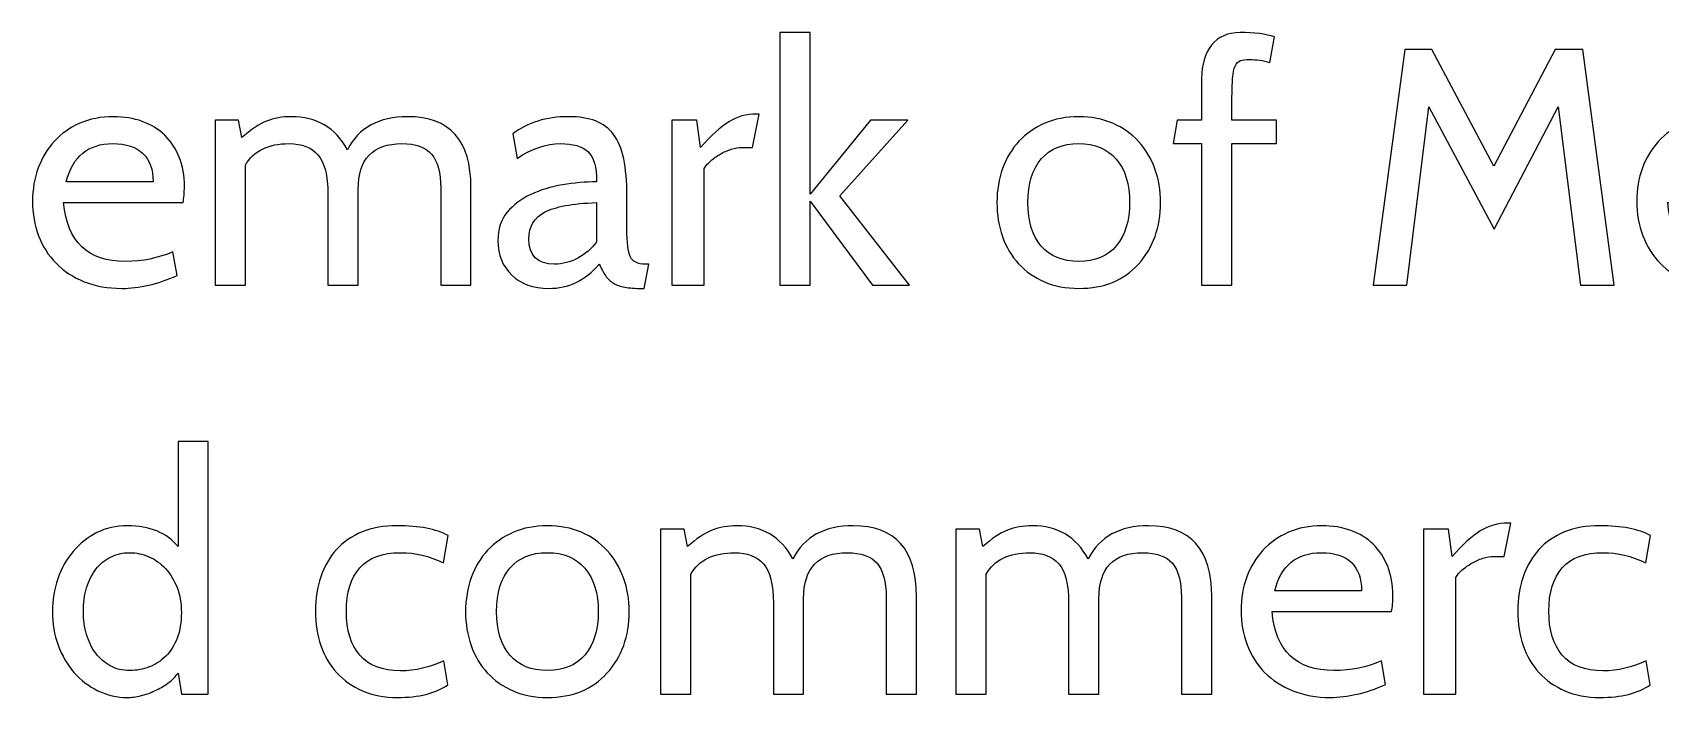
# Model space of a CAD drawing. Header units: centimetres. Extents: x -24 to 24.1, y -20.7 to 0.5.
# Drawn here: x 15.675 to 19.768, y -9.79 to -8.118 of the extents above; entities that cross this region are included whole.
import ezdxf

# ---------------------------------------------------------------- set-up
doc = ezdxf.new("R2010")
doc.units = ezdxf.units.CM
doc.header["$MEASUREMENT"] = 0
doc.layers.add('Layer 1', color=7, linetype='Continuous')

msp = doc.modelspace()

# ---------------------------------------------------------------- linework, layer by layer
at = {"layer": 'Layer 1', "color": 250}
for points, knots in [([(17.62956, -8.75331), (17.62956, -8.75331), (17.55336, -8.75331), (17.55336, -8.75331), (17.55336, -8.75331), (17.55336, -8.75331), (17.55336, -8.11831), (17.55336, -8.11831), (17.55336, -8.11831), (17.55336, -8.11831), (17.62956, -8.11831), (17.62956, -8.11831), (17.62956, -8.11831), (17.62956, -8.11831), (17.62956, -8.52513), (17.62956, -8.52513), (17.62956, -8.52513), (17.62956, -8.52513), (17.78196, -8.33844), (17.78196, -8.33844), (17.78196, -8.33844), (17.78196, -8.33844), (17.87509, -8.33844), (17.87509, -8.33844), (17.87509, -8.33844), (17.87509, -8.33844), (17.70407, -8.52937), (17.70407, -8.52937), (17.70407, -8.52937), (17.70407, -8.52937), (17.87933, -8.75331), (17.87933, -8.75331), (17.87933, -8.75331), (17.87933, -8.75331), (17.78619, -8.75331), (17.78619, -8.75331), (17.78619, -8.75331), (17.78619, -8.75331), (17.62956, -8.54207), (17.62956, -8.54207), (17.62956, -8.54207), (17.62956, -8.54207), (17.62956, -8.75331), (17.62956, -8.75331)], [0, 0, 0, 0, 0.0833333, 0.0833333, 0.0833333, 0.0833333, 0.1666667, 0.1666667, 0.1666667, 0.1666667, 0.25, 0.25, 0.25, 0.25, 0.3333333, 0.3333333, 0.3333333, 0.3333333, 0.4166667, 0.4166667, 0.4166667, 0.4166667, 0.5, 0.5, 0.5, 0.5, 0.5833333, 0.5833333, 0.5833333, 0.5833333, 0.6666667, 0.6666667, 0.6666667, 0.6666667, 0.75, 0.75, 0.75, 0.75, 0.8333333, 0.8333333, 0.8333333, 0.8333333, 1, 1, 1, 1]), ([(18.8022, -8.39771), (18.8022, -8.39771), (18.69044, -8.39771), (18.69044, -8.39771), (18.69044, -8.39771), (18.69044, -8.39771), (18.69044, -8.75331), (18.69044, -8.75331), (18.69044, -8.75331), (18.69044, -8.75331), (18.61424, -8.75331), (18.61424, -8.75331), (18.61424, -8.75331), (18.61424, -8.75331), (18.61424, -8.39771), (18.61424, -8.39771), (18.61424, -8.39771), (18.61424, -8.39771), (18.54228, -8.39771), (18.54228, -8.39771), (18.54228, -8.39771), (18.54228, -8.39771), (18.55244, -8.33844), (18.55244, -8.33844), (18.55244, -8.33844), (18.55244, -8.33844), (18.61424, -8.33844), (18.61424, -8.33844), (18.61424, -8.33844), (18.61424, -8.33844), (18.61424, -8.23345), (18.61424, -8.23345), (18.61424, -8.23345), (18.61424, -8.19902), (18.62257, -8.17122), (18.63922, -8.15006), (18.63922, -8.15006), (18.65587, -8.12889), (18.67972, -8.11831), (18.71076, -8.11831), (18.71076, -8.11831), (18.74689, -8.11831), (18.77568, -8.12198), (18.79712, -8.12931), (18.79712, -8.12931), (18.79712, -8.12931), (18.78527, -8.19366), (18.78527, -8.19366), (18.78527, -8.19366), (18.7689, -8.18858), (18.75197, -8.18604), (18.73447, -8.18604), (18.73447, -8.18604), (18.72488, -8.18604), (18.71726, -8.18703), (18.71161, -8.189), (18.71161, -8.189), (18.70597, -8.19098), (18.70159, -8.1955), (18.69849, -8.20255), (18.69849, -8.20255), (18.69538, -8.20961), (18.69327, -8.21991), (18.69214, -8.23345), (18.69214, -8.23345), (18.69101, -8.247), (18.69044, -8.26506), (18.69044, -8.28764), (18.69044, -8.28764), (18.69044, -8.28764), (18.69044, -8.33844), (18.69044, -8.33844), (18.69044, -8.33844), (18.69044, -8.33844), (18.8022, -8.33844), (18.8022, -8.33844), (18.8022, -8.33844), (18.8022, -8.33844), (18.8022, -8.39771), (18.8022, -8.39771)], [0, 0, 0, 0, 0.047619, 0.047619, 0.047619, 0.047619, 0.0952381, 0.0952381, 0.0952381, 0.0952381, 0.1428571, 0.1428571, 0.1428571, 0.1428571, 0.1904762, 0.1904762, 0.1904762, 0.1904762, 0.2380952, 0.2380952, 0.2380952, 0.2380952, 0.2857143, 0.2857143, 0.2857143, 0.2857143, 0.3333333, 0.3333333, 0.3333333, 0.3333333, 0.3809524, 0.3809524, 0.3809524, 0.3809524, 0.4285714, 0.4285714, 0.4285714, 0.4285714, 0.4761905, 0.4761905, 0.4761905, 0.4761905, 0.5238095, 0.5238095, 0.5238095, 0.5238095, 0.5714286, 0.5714286, 0.5714286, 0.5714286, 0.6190476, 0.6190476, 0.6190476, 0.6190476, 0.6666667, 0.6666667, 0.6666667, 0.6666667, 0.7142857, 0.7142857, 0.7142857, 0.7142857, 0.7619048, 0.7619048, 0.7619048, 0.7619048, 0.8095238, 0.8095238, 0.8095238, 0.8095238, 0.8571429, 0.8571429, 0.8571429, 0.8571429, 0.9047619, 0.9047619, 0.9047619, 0.9047619, 1, 1, 1, 1]), ([(19.65142, -8.75331), (19.65142, -8.75331), (19.56675, -8.75331), (19.56675, -8.75331), (19.56675, -8.75331), (19.56675, -8.75331), (19.51087, -8.30542), (19.51087, -8.30542), (19.51087, -8.30542), (19.51087, -8.30542), (19.35, -8.61276), (19.35, -8.61276), (19.35, -8.61276), (19.35, -8.61276), (19.18575, -8.30542), (19.18575, -8.30542), (19.18575, -8.30542), (19.18575, -8.30542), (19.12987, -8.75331), (19.12987, -8.75331), (19.12987, -8.75331), (19.12987, -8.75331), (19.0452, -8.75331), (19.0452, -8.75331), (19.0452, -8.75331), (19.0452, -8.75331), (19.12479, -8.16064), (19.12479, -8.16064), (19.12479, -8.16064), (19.12479, -8.16064), (19.19337, -8.16064), (19.19337, -8.16064), (19.19337, -8.16064), (19.19337, -8.16064), (19.34915, -8.45444), (19.34915, -8.45444), (19.34915, -8.45444), (19.34915, -8.45444), (19.50325, -8.16064), (19.50325, -8.16064), (19.50325, -8.16064), (19.50325, -8.16064), (19.57268, -8.16064), (19.57268, -8.16064), (19.57268, -8.16064), (19.57268, -8.16064), (19.65142, -8.75331), (19.65142, -8.75331)], [0, 0, 0, 0, 0.0769231, 0.0769231, 0.0769231, 0.0769231, 0.1538462, 0.1538462, 0.1538462, 0.1538462, 0.2307692, 0.2307692, 0.2307692, 0.2307692, 0.3076923, 0.3076923, 0.3076923, 0.3076923, 0.3846154, 0.3846154, 0.3846154, 0.3846154, 0.4615385, 0.4615385, 0.4615385, 0.4615385, 0.5384615, 0.5384615, 0.5384615, 0.5384615, 0.6153846, 0.6153846, 0.6153846, 0.6153846, 0.6923077, 0.6923077, 0.6923077, 0.6923077, 0.7692308, 0.7692308, 0.7692308, 0.7692308, 0.8461538, 0.8461538, 0.8461538, 0.8461538, 1, 1, 1, 1]), ([(16.05306, -8.54588), (16.05306, -8.54588), (15.75249, -8.54588), (15.75249, -8.54588), (15.75249, -8.54588), (15.76152, -8.64465), (15.81345, -8.69404), (15.90828, -8.69404), (15.90828, -8.69404), (15.95061, -8.69404), (15.9904, -8.68586), (16.02766, -8.66949), (16.02766, -8.66949), (16.02766, -8.66949), (16.03782, -8.7296), (16.03782, -8.7296), (16.03782, -8.7296), (15.98871, -8.75105), (15.94243, -8.76178), (15.89896, -8.76178), (15.89896, -8.76178), (15.86397, -8.76178), (15.8325, -8.75613), (15.80456, -8.74484), (15.80456, -8.74484), (15.77662, -8.73355), (15.75305, -8.71817), (15.73386, -8.6987), (15.73386, -8.6987), (15.71467, -8.67923), (15.7, -8.65608), (15.68984, -8.62927), (15.68984, -8.62927), (15.67968, -8.60246), (15.6746, -8.57353), (15.6746, -8.54249), (15.6746, -8.54249), (15.6746, -8.51257), (15.67939, -8.48463), (15.68899, -8.45867), (15.68899, -8.45867), (15.69859, -8.4327), (15.71213, -8.41027), (15.72963, -8.39136), (15.72963, -8.39136), (15.74713, -8.37245), (15.76844, -8.35749), (15.79355, -8.34649), (15.79355, -8.34649), (15.81867, -8.33548), (15.84675, -8.32997), (15.8778, -8.32997), (15.8778, -8.32997), (15.90433, -8.32997), (15.9286, -8.33393), (15.95061, -8.34183), (15.95061, -8.34183), (15.97262, -8.34973), (15.99139, -8.3613), (16.00691, -8.37654), (16.00691, -8.37654), (16.02244, -8.39178), (16.03457, -8.41027), (16.04332, -8.432), (16.04332, -8.432), (16.05207, -8.45373), (16.05644, -8.47814), (16.05644, -8.50524), (16.05644, -8.50524), (16.05644, -8.52104), (16.05532, -8.53459), (16.05306, -8.54588)], [0, 0, 0, 0, 0.0526316, 0.0526316, 0.0526316, 0.0526316, 0.1052632, 0.1052632, 0.1052632, 0.1052632, 0.1578947, 0.1578947, 0.1578947, 0.1578947, 0.2105263, 0.2105263, 0.2105263, 0.2105263, 0.2631579, 0.2631579, 0.2631579, 0.2631579, 0.3157895, 0.3157895, 0.3157895, 0.3157895, 0.3684211, 0.3684211, 0.3684211, 0.3684211, 0.4210526, 0.4210526, 0.4210526, 0.4210526, 0.4736842, 0.4736842, 0.4736842, 0.4736842, 0.5263158, 0.5263158, 0.5263158, 0.5263158, 0.5789474, 0.5789474, 0.5789474, 0.5789474, 0.6315789, 0.6315789, 0.6315789, 0.6315789, 0.6842105, 0.6842105, 0.6842105, 0.6842105, 0.7368421, 0.7368421, 0.7368421, 0.7368421, 0.7894737, 0.7894737, 0.7894737, 0.7894737, 0.8421053, 0.8421053, 0.8421053, 0.8421053, 0.8947368, 0.8947368, 0.8947368, 0.8947368, 1, 1, 1, 1]), ([(16.77697, -8.75331), (16.77697, -8.75331), (16.70077, -8.75331), (16.70077, -8.75331), (16.70077, -8.75331), (16.70077, -8.75331), (16.70077, -8.50947), (16.70077, -8.50947), (16.70077, -8.50947), (16.70077, -8.47052), (16.69315, -8.44216), (16.67791, -8.42438), (16.67791, -8.42438), (16.66267, -8.4066), (16.63783, -8.39771), (16.6034, -8.39771), (16.6034, -8.39771), (16.53002, -8.39771), (16.49333, -8.43609), (16.49333, -8.51286), (16.49333, -8.51286), (16.49333, -8.51286), (16.49333, -8.75331), (16.49333, -8.75331), (16.49333, -8.75331), (16.49333, -8.75331), (16.41713, -8.75331), (16.41713, -8.75331), (16.41713, -8.75331), (16.41713, -8.75331), (16.41713, -8.52471), (16.41713, -8.52471), (16.41713, -8.52471), (16.41713, -8.4773), (16.40881, -8.44428), (16.39215, -8.42565), (16.39215, -8.42565), (16.3755, -8.40702), (16.35137, -8.39771), (16.31976, -8.39771), (16.31976, -8.39771), (16.26671, -8.39771), (16.23002, -8.41577), (16.2097, -8.4519), (16.2097, -8.4519), (16.2097, -8.4519), (16.2097, -8.75331), (16.2097, -8.75331), (16.2097, -8.75331), (16.2097, -8.75331), (16.1335, -8.75331), (16.1335, -8.75331), (16.1335, -8.75331), (16.1335, -8.75331), (16.1335, -8.33844), (16.1335, -8.33844), (16.1335, -8.33844), (16.1335, -8.33844), (16.19276, -8.33844), (16.19276, -8.33844), (16.19276, -8.33844), (16.19276, -8.33844), (16.20123, -8.38247), (16.20123, -8.38247), (16.20123, -8.38247), (16.22381, -8.36215), (16.24441, -8.34832), (16.26304, -8.34098), (16.26304, -8.34098), (16.28166, -8.33364), (16.30255, -8.32997), (16.32569, -8.32997), (16.32569, -8.32997), (16.38891, -8.32997), (16.43576, -8.35763), (16.46624, -8.41295), (16.46624, -8.41295), (16.49502, -8.35763), (16.54554, -8.32997), (16.61779, -8.32997), (16.61779, -8.32997), (16.72391, -8.32997), (16.77697, -8.38952), (16.77697, -8.50862), (16.77697, -8.50862), (16.77697, -8.50862), (16.77697, -8.75331), (16.77697, -8.75331)], [0, 0, 0, 0, 0.0434783, 0.0434783, 0.0434783, 0.0434783, 0.0869565, 0.0869565, 0.0869565, 0.0869565, 0.1304348, 0.1304348, 0.1304348, 0.1304348, 0.173913, 0.173913, 0.173913, 0.173913, 0.2173913, 0.2173913, 0.2173913, 0.2173913, 0.2608696, 0.2608696, 0.2608696, 0.2608696, 0.3043478, 0.3043478, 0.3043478, 0.3043478, 0.3478261, 0.3478261, 0.3478261, 0.3478261, 0.3913043, 0.3913043, 0.3913043, 0.3913043, 0.4347826, 0.4347826, 0.4347826, 0.4347826, 0.4782609, 0.4782609, 0.4782609, 0.4782609, 0.5217391, 0.5217391, 0.5217391, 0.5217391, 0.5652174, 0.5652174, 0.5652174, 0.5652174, 0.6086957, 0.6086957, 0.6086957, 0.6086957, 0.6521739, 0.6521739, 0.6521739, 0.6521739, 0.6956522, 0.6956522, 0.6956522, 0.6956522, 0.7391304, 0.7391304, 0.7391304, 0.7391304, 0.7826087, 0.7826087, 0.7826087, 0.7826087, 0.826087, 0.826087, 0.826087, 0.826087, 0.8695652, 0.8695652, 0.8695652, 0.8695652, 0.9130435, 0.9130435, 0.9130435, 0.9130435, 1, 1, 1, 1]), ([(17.22401, -8.70082), (17.22401, -8.70082), (17.21215, -8.76178), (17.21215, -8.76178), (17.21215, -8.76178), (17.21215, -8.76178), (17.20623, -8.76178), (17.20623, -8.76178), (17.20623, -8.76178), (17.18929, -8.76178), (17.17518, -8.76079), (17.16389, -8.75881), (17.16389, -8.75881), (17.15261, -8.75684), (17.14301, -8.75345), (17.13511, -8.74865), (17.13511, -8.74865), (17.12721, -8.74386), (17.12057, -8.73751), (17.11521, -8.7296), (17.11521, -8.7296), (17.10985, -8.7217), (17.10463, -8.71211), (17.09955, -8.70082), (17.09955, -8.70082), (17.06455, -8.74146), (17.02222, -8.76178), (16.97255, -8.76178), (16.97255, -8.76178), (16.9336, -8.76178), (16.90256, -8.75063), (16.87941, -8.72833), (16.87941, -8.72833), (16.85627, -8.70604), (16.8447, -8.67711), (16.8447, -8.64155), (16.8447, -8.64155), (16.8447, -8.61276), (16.85246, -8.58906), (16.86798, -8.57043), (16.86798, -8.57043), (16.88351, -8.5518), (16.90326, -8.53684), (16.92725, -8.52556), (16.92725, -8.52556), (16.95124, -8.51427), (16.97791, -8.50622), (17.00726, -8.50143), (17.00726, -8.50143), (17.03661, -8.49663), (17.06512, -8.49395), (17.09277, -8.49338), (17.09277, -8.49338), (17.09277, -8.45613), (17.08558, -8.43087), (17.07118, -8.41761), (17.07118, -8.41761), (17.05679, -8.40434), (17.03379, -8.39771), (17.00218, -8.39771), (17.00218, -8.39771), (16.96606, -8.39771), (16.92965, -8.41013), (16.89296, -8.43496), (16.89296, -8.43496), (16.89296, -8.43496), (16.88195, -8.37316), (16.88195, -8.37316), (16.88195, -8.37316), (16.91921, -8.34437), (16.96606, -8.32997), (17.0225, -8.32997), (17.0225, -8.32997), (17.04903, -8.32997), (17.07161, -8.3335), (17.09023, -8.34056), (17.09023, -8.34056), (17.10886, -8.34761), (17.12396, -8.3589), (17.13553, -8.37443), (17.13553, -8.37443), (17.1471, -8.38995), (17.15557, -8.41041), (17.16093, -8.43581), (17.16093, -8.43581), (17.16629, -8.46121), (17.16897, -8.49225), (17.16897, -8.52894), (17.16897, -8.52894), (17.16897, -8.52894), (17.16897, -8.61361), (17.16897, -8.61361), (17.16897, -8.61361), (17.16897, -8.64635), (17.1718, -8.66907), (17.17744, -8.68177), (17.17744, -8.68177), (17.18309, -8.69447), (17.19607, -8.70082), (17.21639, -8.70082), (17.21639, -8.70082), (17.21639, -8.70082), (17.22401, -8.70082), (17.22401, -8.70082)], [0, 0, 0, 0, 0.037037, 0.037037, 0.037037, 0.037037, 0.0740741, 0.0740741, 0.0740741, 0.0740741, 0.1111111, 0.1111111, 0.1111111, 0.1111111, 0.1481481, 0.1481481, 0.1481481, 0.1481481, 0.1851852, 0.1851852, 0.1851852, 0.1851852, 0.2222222, 0.2222222, 0.2222222, 0.2222222, 0.2592593, 0.2592593, 0.2592593, 0.2592593, 0.2962963, 0.2962963, 0.2962963, 0.2962963, 0.3333333, 0.3333333, 0.3333333, 0.3333333, 0.3703704, 0.3703704, 0.3703704, 0.3703704, 0.4074074, 0.4074074, 0.4074074, 0.4074074, 0.4444444, 0.4444444, 0.4444444, 0.4444444, 0.4814815, 0.4814815, 0.4814815, 0.4814815, 0.5185185, 0.5185185, 0.5185185, 0.5185185, 0.5555556, 0.5555556, 0.5555556, 0.5555556, 0.5925926, 0.5925926, 0.5925926, 0.5925926, 0.6296296, 0.6296296, 0.6296296, 0.6296296, 0.6666667, 0.6666667, 0.6666667, 0.6666667, 0.7037037, 0.7037037, 0.7037037, 0.7037037, 0.7407407, 0.7407407, 0.7407407, 0.7407407, 0.7777778, 0.7777778, 0.7777778, 0.7777778, 0.8148148, 0.8148148, 0.8148148, 0.8148148, 0.8518519, 0.8518519, 0.8518519, 0.8518519, 0.8888889, 0.8888889, 0.8888889, 0.8888889, 0.9259259, 0.9259259, 0.9259259, 0.9259259, 1, 1, 1, 1]), ([(17.50171, -8.3232), (17.50171, -8.3232), (17.48478, -8.40702), (17.48478, -8.40702), (17.48478, -8.40702), (17.48478, -8.40702), (17.45853, -8.40702), (17.45853, -8.40702), (17.45853, -8.40702), (17.45007, -8.40702), (17.44104, -8.40857), (17.43144, -8.41168), (17.43144, -8.41168), (17.42185, -8.41478), (17.41267, -8.41888), (17.40392, -8.42396), (17.40392, -8.42396), (17.39518, -8.42904), (17.38713, -8.43468), (17.37979, -8.44089), (17.37979, -8.44089), (17.37246, -8.4471), (17.36709, -8.45359), (17.36371, -8.46036), (17.36371, -8.46036), (17.36371, -8.46036), (17.36371, -8.75331), (17.36371, -8.75331), (17.36371, -8.75331), (17.36371, -8.75331), (17.28243, -8.75331), (17.28243, -8.75331), (17.28243, -8.75331), (17.28243, -8.75331), (17.28243, -8.33844), (17.28243, -8.33844), (17.28243, -8.33844), (17.28243, -8.33844), (17.34508, -8.33844), (17.34508, -8.33844), (17.34508, -8.33844), (17.34508, -8.33844), (17.35439, -8.40702), (17.35439, -8.40702), (17.35439, -8.40702), (17.38036, -8.37767), (17.40392, -8.35636), (17.42509, -8.3431), (17.42509, -8.3431), (17.44626, -8.32983), (17.46954, -8.3232), (17.49494, -8.3232), (17.49494, -8.3232), (17.49494, -8.3232), (17.50171, -8.3232), (17.50171, -8.3232)], [0, 0, 0, 0, 0.0666667, 0.0666667, 0.0666667, 0.0666667, 0.1333333, 0.1333333, 0.1333333, 0.1333333, 0.2, 0.2, 0.2, 0.2, 0.2666667, 0.2666667, 0.2666667, 0.2666667, 0.3333333, 0.3333333, 0.3333333, 0.3333333, 0.4, 0.4, 0.4, 0.4, 0.4666667, 0.4666667, 0.4666667, 0.4666667, 0.5333333, 0.5333333, 0.5333333, 0.5333333, 0.6, 0.6, 0.6, 0.6, 0.6666667, 0.6666667, 0.6666667, 0.6666667, 0.7333333, 0.7333333, 0.7333333, 0.7333333, 0.8, 0.8, 0.8, 0.8, 0.8666667, 0.8666667, 0.8666667, 0.8666667, 1, 1, 1, 1]), ([(18.45506, -8.70082), (18.41838, -8.74146), (18.36842, -8.76178), (18.3052, -8.76178), (18.3052, -8.76178), (18.27303, -8.76178), (18.24424, -8.75627), (18.21884, -8.74527), (18.21884, -8.74527), (18.19344, -8.73426), (18.17185, -8.71916), (18.15407, -8.69997), (18.15407, -8.69997), (18.13629, -8.68078), (18.12275, -8.65792), (18.11343, -8.63139), (18.11343, -8.63139), (18.10412, -8.60486), (18.09946, -8.57636), (18.09946, -8.54588), (18.09946, -8.54588), (18.09946, -8.51483), (18.10426, -8.48619), (18.11386, -8.45994), (18.11386, -8.45994), (18.12345, -8.43369), (18.13714, -8.41097), (18.15492, -8.39178), (18.15492, -8.39178), (18.1727, -8.37259), (18.19429, -8.35749), (18.21969, -8.34649), (18.21969, -8.34649), (18.24509, -8.33548), (18.2736, -8.32997), (18.3052, -8.32997), (18.3052, -8.32997), (18.33681, -8.32997), (18.36532, -8.33548), (18.39072, -8.34649), (18.39072, -8.34649), (18.41612, -8.35749), (18.43771, -8.37273), (18.45549, -8.39221), (18.45549, -8.39221), (18.47327, -8.41168), (18.48696, -8.43454), (18.49655, -8.46079), (18.49655, -8.46079), (18.50615, -8.48703), (18.51095, -8.5154), (18.51095, -8.54588), (18.51095, -8.54588), (18.51095, -8.60796), (18.49232, -8.65961), (18.45506, -8.70082)], [0, 0, 0, 0, 0.0666667, 0.0666667, 0.0666667, 0.0666667, 0.1333333, 0.1333333, 0.1333333, 0.1333333, 0.2, 0.2, 0.2, 0.2, 0.2666667, 0.2666667, 0.2666667, 0.2666667, 0.3333333, 0.3333333, 0.3333333, 0.3333333, 0.4, 0.4, 0.4, 0.4, 0.4666667, 0.4666667, 0.4666667, 0.4666667, 0.5333333, 0.5333333, 0.5333333, 0.5333333, 0.6, 0.6, 0.6, 0.6, 0.6666667, 0.6666667, 0.6666667, 0.6666667, 0.7333333, 0.7333333, 0.7333333, 0.7333333, 0.8, 0.8, 0.8, 0.8, 0.8666667, 0.8666667, 0.8666667, 0.8666667, 1, 1, 1, 1]), ([(20.08661, -8.54588), (20.08661, -8.54588), (19.78604, -8.54588), (19.78604, -8.54588), (19.78604, -8.54588), (19.79507, -8.64465), (19.847, -8.69404), (19.94183, -8.69404), (19.94183, -8.69404), (19.98416, -8.69404), (20.02395, -8.68586), (20.06121, -8.66949), (20.06121, -8.66949), (20.06121, -8.66949), (20.07137, -8.7296), (20.07137, -8.7296), (20.07137, -8.7296), (20.02226, -8.75105), (19.97598, -8.76178), (19.93251, -8.76178), (19.93251, -8.76178), (19.89752, -8.76178), (19.86605, -8.75613), (19.83811, -8.74484), (19.83811, -8.74484), (19.81017, -8.73355), (19.7866, -8.71817), (19.76741, -8.6987), (19.76741, -8.6987), (19.74822, -8.67923), (19.73355, -8.65608), (19.72339, -8.62927), (19.72339, -8.62927), (19.71323, -8.60246), (19.70815, -8.57353), (19.70815, -8.54249), (19.70815, -8.54249), (19.70815, -8.51257), (19.71294, -8.48463), (19.72254, -8.45867), (19.72254, -8.45867), (19.73214, -8.4327), (19.74568, -8.41027), (19.76318, -8.39136), (19.76318, -8.39136), (19.78068, -8.37245), (19.80199, -8.35749), (19.8271, -8.34649), (19.8271, -8.34649), (19.85222, -8.33548), (19.8803, -8.32997), (19.91135, -8.32997), (19.91135, -8.32997), (19.93788, -8.32997), (19.96215, -8.33393), (19.98416, -8.34183), (19.98416, -8.34183), (20.00617, -8.34973), (20.02494, -8.3613), (20.04046, -8.37654), (20.04046, -8.37654), (20.05599, -8.39178), (20.06812, -8.41027), (20.07687, -8.432), (20.07687, -8.432), (20.08562, -8.45373), (20.08999, -8.47814), (20.08999, -8.50524), (20.08999, -8.50524), (20.08999, -8.52104), (20.08887, -8.53459), (20.08661, -8.54588)], [0, 0, 0, 0, 0.0526316, 0.0526316, 0.0526316, 0.0526316, 0.1052632, 0.1052632, 0.1052632, 0.1052632, 0.1578947, 0.1578947, 0.1578947, 0.1578947, 0.2105263, 0.2105263, 0.2105263, 0.2105263, 0.2631579, 0.2631579, 0.2631579, 0.2631579, 0.3157895, 0.3157895, 0.3157895, 0.3157895, 0.3684211, 0.3684211, 0.3684211, 0.3684211, 0.4210526, 0.4210526, 0.4210526, 0.4210526, 0.4736842, 0.4736842, 0.4736842, 0.4736842, 0.5263158, 0.5263158, 0.5263158, 0.5263158, 0.5789474, 0.5789474, 0.5789474, 0.5789474, 0.6315789, 0.6315789, 0.6315789, 0.6315789, 0.6842105, 0.6842105, 0.6842105, 0.6842105, 0.7368421, 0.7368421, 0.7368421, 0.7368421, 0.7894737, 0.7894737, 0.7894737, 0.7894737, 0.8421053, 0.8421053, 0.8421053, 0.8421053, 0.8947368, 0.8947368, 0.8947368, 0.8947368, 1, 1, 1, 1]), ([(15.8761, -8.39771), (15.81458, -8.39771), (15.77563, -8.4296), (15.75926, -8.49338), (15.75926, -8.49338), (15.75926, -8.49338), (15.9777, -8.49338), (15.9777, -8.49338), (15.9777, -8.49338), (15.9777, -8.4629), (15.96924, -8.43934), (15.9523, -8.42269), (15.9523, -8.42269), (15.93537, -8.40603), (15.90997, -8.39771), (15.8761, -8.39771)], [0, 0, 0, 0, 0.2, 0.2, 0.2, 0.2, 0.4, 0.4, 0.4, 0.4, 0.6, 0.6, 0.6, 0.6, 1, 1, 1, 1]), ([(18.39918, -8.43666), (18.37717, -8.41069), (18.34584, -8.39771), (18.3052, -8.39771), (18.3052, -8.39771), (18.26456, -8.39771), (18.2331, -8.41055), (18.2108, -8.43623), (18.2108, -8.43623), (18.1885, -8.46191), (18.17736, -8.49846), (18.17736, -8.54588), (18.17736, -8.54588), (18.17736, -8.59329), (18.1885, -8.62984), (18.2108, -8.65552), (18.2108, -8.65552), (18.2331, -8.6812), (18.26456, -8.69404), (18.3052, -8.69404), (18.3052, -8.69404), (18.34641, -8.69404), (18.37802, -8.68078), (18.40003, -8.65425), (18.40003, -8.65425), (18.42204, -8.62772), (18.43305, -8.5916), (18.43305, -8.54588), (18.43305, -8.54588), (18.43305, -8.49903), (18.42176, -8.46262), (18.39918, -8.43666)], [0, 0, 0, 0, 0.1111111, 0.1111111, 0.1111111, 0.1111111, 0.2222222, 0.2222222, 0.2222222, 0.2222222, 0.3333333, 0.3333333, 0.3333333, 0.3333333, 0.4444444, 0.4444444, 0.4444444, 0.4444444, 0.5555556, 0.5555556, 0.5555556, 0.5555556, 0.6666667, 0.6666667, 0.6666667, 0.6666667, 0.7777778, 0.7777778, 0.7777778, 0.7777778, 1, 1, 1, 1]), ([(17.09277, -8.64494), (17.09277, -8.64494), (17.09277, -8.54588), (17.09277, -8.54588), (17.09277, -8.54588), (17.03181, -8.54813), (16.98821, -8.55618), (16.96196, -8.57001), (16.96196, -8.57001), (16.93572, -8.58383), (16.92259, -8.60627), (16.92259, -8.63732), (16.92259, -8.63732), (16.92259, -8.67965), (16.94404, -8.70082), (16.98694, -8.70082), (16.98694, -8.70082), (17.00726, -8.70082), (17.02688, -8.69574), (17.04578, -8.68558), (17.04578, -8.68558), (17.06469, -8.67542), (17.08036, -8.66187), (17.09277, -8.64494)], [0, 0, 0, 0, 0.1428571, 0.1428571, 0.1428571, 0.1428571, 0.2857143, 0.2857143, 0.2857143, 0.2857143, 0.4285714, 0.4285714, 0.4285714, 0.4285714, 0.5714286, 0.5714286, 0.5714286, 0.5714286, 0.7142857, 0.7142857, 0.7142857, 0.7142857, 1, 1, 1, 1]), ([(16.11655, -9.78202), (16.11655, -9.78202), (16.04882, -9.78202), (16.04882, -9.78202), (16.04882, -9.78202), (16.04882, -9.78202), (16.04035, -9.72953), (16.04035, -9.72953), (16.04035, -9.72953), (16.03358, -9.73912), (16.02497, -9.74759), (16.01453, -9.75493), (16.01453, -9.75493), (16.00409, -9.76226), (15.99308, -9.76861), (15.98151, -9.77398), (15.98151, -9.77398), (15.96994, -9.77934), (15.95822, -9.78343), (15.94637, -9.78625), (15.94637, -9.78625), (15.93452, -9.78908), (15.92351, -9.79049), (15.91335, -9.79049), (15.91335, -9.79049), (15.88682, -9.79049), (15.86199, -9.78484), (15.83884, -9.77355), (15.83884, -9.77355), (15.8157, -9.76226), (15.79566, -9.74688), (15.77873, -9.72741), (15.77873, -9.72741), (15.7618, -9.70794), (15.74853, -9.68508), (15.73894, -9.65883), (15.73894, -9.65883), (15.72934, -9.63258), (15.72454, -9.6045), (15.72454, -9.57459), (15.72454, -9.57459), (15.72454, -9.5458), (15.72906, -9.51828), (15.73809, -9.49204), (15.73809, -9.49204), (15.74712, -9.46579), (15.75996, -9.44279), (15.77661, -9.42303), (15.77661, -9.42303), (15.79326, -9.40328), (15.81316, -9.38761), (15.8363, -9.37604), (15.8363, -9.37604), (15.85945, -9.36447), (15.88513, -9.35868), (15.91335, -9.35868), (15.91335, -9.35868), (15.96923, -9.35868), (16.01156, -9.37618), (16.04035, -9.41118), (16.04035, -9.41118), (16.04035, -9.41118), (16.04035, -9.14702), (16.04035, -9.14702), (16.04035, -9.14702), (16.04035, -9.14702), (16.11655, -9.14702), (16.11655, -9.14702), (16.11655, -9.14702), (16.11655, -9.14702), (16.11655, -9.78202), (16.11655, -9.78202)], [0, 0, 0, 0, 0.0526316, 0.0526316, 0.0526316, 0.0526316, 0.1052632, 0.1052632, 0.1052632, 0.1052632, 0.1578947, 0.1578947, 0.1578947, 0.1578947, 0.2105263, 0.2105263, 0.2105263, 0.2105263, 0.2631579, 0.2631579, 0.2631579, 0.2631579, 0.3157895, 0.3157895, 0.3157895, 0.3157895, 0.3684211, 0.3684211, 0.3684211, 0.3684211, 0.4210526, 0.4210526, 0.4210526, 0.4210526, 0.4736842, 0.4736842, 0.4736842, 0.4736842, 0.5263158, 0.5263158, 0.5263158, 0.5263158, 0.5789474, 0.5789474, 0.5789474, 0.5789474, 0.6315789, 0.6315789, 0.6315789, 0.6315789, 0.6842105, 0.6842105, 0.6842105, 0.6842105, 0.7368421, 0.7368421, 0.7368421, 0.7368421, 0.7894737, 0.7894737, 0.7894737, 0.7894737, 0.8421053, 0.8421053, 0.8421053, 0.8421053, 0.8947368, 0.8947368, 0.8947368, 0.8947368, 1, 1, 1, 1]), ([(16.59238, -9.79049), (16.55908, -9.79049), (16.52972, -9.78498), (16.50432, -9.77398), (16.50432, -9.77398), (16.47892, -9.76297), (16.45733, -9.74773), (16.43955, -9.72826), (16.43955, -9.72826), (16.42177, -9.70878), (16.40837, -9.68592), (16.39934, -9.65968), (16.39934, -9.65968), (16.39031, -9.63343), (16.38579, -9.60478), (16.38579, -9.57374), (16.38579, -9.57374), (16.38579, -9.54213), (16.39031, -9.5132), (16.39934, -9.48696), (16.39934, -9.48696), (16.40837, -9.46071), (16.42149, -9.43799), (16.43871, -9.4188), (16.43871, -9.4188), (16.45592, -9.39961), (16.47737, -9.38479), (16.50305, -9.37435), (16.50305, -9.37435), (16.52874, -9.36391), (16.55823, -9.35868), (16.59153, -9.35868), (16.59153, -9.35868), (16.64685, -9.35868), (16.68946, -9.36687), (16.71938, -9.38324), (16.71938, -9.38324), (16.71938, -9.38324), (16.70752, -9.45182), (16.70752, -9.45182), (16.70752, -9.45182), (16.67253, -9.43489), (16.63669, -9.42642), (16.6, -9.42642), (16.6, -9.42642), (16.55428, -9.42642), (16.52013, -9.43912), (16.49755, -9.46452), (16.49755, -9.46452), (16.47497, -9.48992), (16.46368, -9.52633), (16.46368, -9.57374), (16.46368, -9.57374), (16.46368, -9.62115), (16.47497, -9.65798), (16.49755, -9.68423), (16.49755, -9.68423), (16.52013, -9.71048), (16.55428, -9.7236), (16.6, -9.7236), (16.6, -9.7236), (16.63725, -9.7236), (16.67338, -9.71513), (16.70837, -9.6982), (16.70837, -9.6982), (16.70837, -9.6982), (16.71853, -9.75916), (16.71853, -9.75916), (16.71853, -9.75916), (16.68749, -9.78004), (16.64544, -9.79049), (16.59238, -9.79049)], [0, 0, 0, 0, 0.0526316, 0.0526316, 0.0526316, 0.0526316, 0.1052632, 0.1052632, 0.1052632, 0.1052632, 0.1578947, 0.1578947, 0.1578947, 0.1578947, 0.2105263, 0.2105263, 0.2105263, 0.2105263, 0.2631579, 0.2631579, 0.2631579, 0.2631579, 0.3157895, 0.3157895, 0.3157895, 0.3157895, 0.3684211, 0.3684211, 0.3684211, 0.3684211, 0.4210526, 0.4210526, 0.4210526, 0.4210526, 0.4736842, 0.4736842, 0.4736842, 0.4736842, 0.5263158, 0.5263158, 0.5263158, 0.5263158, 0.5789474, 0.5789474, 0.5789474, 0.5789474, 0.6315789, 0.6315789, 0.6315789, 0.6315789, 0.6842105, 0.6842105, 0.6842105, 0.6842105, 0.7368421, 0.7368421, 0.7368421, 0.7368421, 0.7894737, 0.7894737, 0.7894737, 0.7894737, 0.8421053, 0.8421053, 0.8421053, 0.8421053, 0.8947368, 0.8947368, 0.8947368, 0.8947368, 1, 1, 1, 1]), ([(17.119, -9.72953), (17.08232, -9.77017), (17.03236, -9.79049), (16.96914, -9.79049), (16.96914, -9.79049), (16.93697, -9.79049), (16.90818, -9.78498), (16.88278, -9.77398), (16.88278, -9.77398), (16.85738, -9.76297), (16.83579, -9.74787), (16.81801, -9.72868), (16.81801, -9.72868), (16.80023, -9.70949), (16.78669, -9.68663), (16.77737, -9.6601), (16.77737, -9.6601), (16.76806, -9.63357), (16.7634, -9.60507), (16.7634, -9.57459), (16.7634, -9.57459), (16.7634, -9.54354), (16.7682, -9.5149), (16.7778, -9.48865), (16.7778, -9.48865), (16.78739, -9.4624), (16.80108, -9.43968), (16.81886, -9.42049), (16.81886, -9.42049), (16.83664, -9.4013), (16.85823, -9.3862), (16.88363, -9.3752), (16.88363, -9.3752), (16.90903, -9.36419), (16.93754, -9.35868), (16.96914, -9.35868), (16.96914, -9.35868), (17.00075, -9.35868), (17.02926, -9.36419), (17.05466, -9.3752), (17.05466, -9.3752), (17.08006, -9.3862), (17.10165, -9.40144), (17.11943, -9.42092), (17.11943, -9.42092), (17.13721, -9.44039), (17.1509, -9.46325), (17.16049, -9.4895), (17.16049, -9.4895), (17.17009, -9.51574), (17.17489, -9.54411), (17.17489, -9.57459), (17.17489, -9.57459), (17.17489, -9.63667), (17.15626, -9.68832), (17.119, -9.72953)], [0, 0, 0, 0, 0.0666667, 0.0666667, 0.0666667, 0.0666667, 0.1333333, 0.1333333, 0.1333333, 0.1333333, 0.2, 0.2, 0.2, 0.2, 0.2666667, 0.2666667, 0.2666667, 0.2666667, 0.3333333, 0.3333333, 0.3333333, 0.3333333, 0.4, 0.4, 0.4, 0.4, 0.4666667, 0.4666667, 0.4666667, 0.4666667, 0.5333333, 0.5333333, 0.5333333, 0.5333333, 0.6, 0.6, 0.6, 0.6, 0.6666667, 0.6666667, 0.6666667, 0.6666667, 0.7333333, 0.7333333, 0.7333333, 0.7333333, 0.8, 0.8, 0.8, 0.8, 0.8666667, 0.8666667, 0.8666667, 0.8666667, 1, 1, 1, 1]), ([(17.8971, -9.78202), (17.8971, -9.78202), (17.8209, -9.78202), (17.8209, -9.78202), (17.8209, -9.78202), (17.8209, -9.78202), (17.8209, -9.53818), (17.8209, -9.53818), (17.8209, -9.53818), (17.8209, -9.49923), (17.81328, -9.47087), (17.79804, -9.45309), (17.79804, -9.45309), (17.7828, -9.43531), (17.75796, -9.42642), (17.72353, -9.42642), (17.72353, -9.42642), (17.65015, -9.42642), (17.61346, -9.4648), (17.61346, -9.54157), (17.61346, -9.54157), (17.61346, -9.54157), (17.61346, -9.78202), (17.61346, -9.78202), (17.61346, -9.78202), (17.61346, -9.78202), (17.53726, -9.78202), (17.53726, -9.78202), (17.53726, -9.78202), (17.53726, -9.78202), (17.53726, -9.55342), (17.53726, -9.55342), (17.53726, -9.55342), (17.53726, -9.50601), (17.52894, -9.47299), (17.51228, -9.45436), (17.51228, -9.45436), (17.49563, -9.43573), (17.4715, -9.42642), (17.43989, -9.42642), (17.43989, -9.42642), (17.38684, -9.42642), (17.35015, -9.44448), (17.32983, -9.48061), (17.32983, -9.48061), (17.32983, -9.48061), (17.32983, -9.78202), (17.32983, -9.78202), (17.32983, -9.78202), (17.32983, -9.78202), (17.25363, -9.78202), (17.25363, -9.78202), (17.25363, -9.78202), (17.25363, -9.78202), (17.25363, -9.36715), (17.25363, -9.36715), (17.25363, -9.36715), (17.25363, -9.36715), (17.31289, -9.36715), (17.31289, -9.36715), (17.31289, -9.36715), (17.31289, -9.36715), (17.32136, -9.41118), (17.32136, -9.41118), (17.32136, -9.41118), (17.34394, -9.39086), (17.36454, -9.37703), (17.38317, -9.36969), (17.38317, -9.36969), (17.40179, -9.36235), (17.42268, -9.35868), (17.44582, -9.35868), (17.44582, -9.35868), (17.50904, -9.35868), (17.55589, -9.38634), (17.58637, -9.44166), (17.58637, -9.44166), (17.61515, -9.38634), (17.66567, -9.35868), (17.73792, -9.35868), (17.73792, -9.35868), (17.84404, -9.35868), (17.8971, -9.41823), (17.8971, -9.53733), (17.8971, -9.53733), (17.8971, -9.53733), (17.8971, -9.78202), (17.8971, -9.78202)], [0, 0, 0, 0, 0.0434783, 0.0434783, 0.0434783, 0.0434783, 0.0869565, 0.0869565, 0.0869565, 0.0869565, 0.1304348, 0.1304348, 0.1304348, 0.1304348, 0.173913, 0.173913, 0.173913, 0.173913, 0.2173913, 0.2173913, 0.2173913, 0.2173913, 0.2608696, 0.2608696, 0.2608696, 0.2608696, 0.3043478, 0.3043478, 0.3043478, 0.3043478, 0.3478261, 0.3478261, 0.3478261, 0.3478261, 0.3913043, 0.3913043, 0.3913043, 0.3913043, 0.4347826, 0.4347826, 0.4347826, 0.4347826, 0.4782609, 0.4782609, 0.4782609, 0.4782609, 0.5217391, 0.5217391, 0.5217391, 0.5217391, 0.5652174, 0.5652174, 0.5652174, 0.5652174, 0.6086957, 0.6086957, 0.6086957, 0.6086957, 0.6521739, 0.6521739, 0.6521739, 0.6521739, 0.6956522, 0.6956522, 0.6956522, 0.6956522, 0.7391304, 0.7391304, 0.7391304, 0.7391304, 0.7826087, 0.7826087, 0.7826087, 0.7826087, 0.826087, 0.826087, 0.826087, 0.826087, 0.8695652, 0.8695652, 0.8695652, 0.8695652, 0.9130435, 0.9130435, 0.9130435, 0.9130435, 1, 1, 1, 1]), ([(18.63963, -9.78202), (18.63963, -9.78202), (18.56343, -9.78202), (18.56343, -9.78202), (18.56343, -9.78202), (18.56343, -9.78202), (18.56343, -9.53818), (18.56343, -9.53818), (18.56343, -9.53818), (18.56343, -9.49923), (18.55581, -9.47087), (18.54057, -9.45309), (18.54057, -9.45309), (18.52533, -9.43531), (18.50049, -9.42642), (18.46606, -9.42642), (18.46606, -9.42642), (18.39268, -9.42642), (18.35599, -9.4648), (18.35599, -9.54157), (18.35599, -9.54157), (18.35599, -9.54157), (18.35599, -9.78202), (18.35599, -9.78202), (18.35599, -9.78202), (18.35599, -9.78202), (18.27979, -9.78202), (18.27979, -9.78202), (18.27979, -9.78202), (18.27979, -9.78202), (18.27979, -9.55342), (18.27979, -9.55342), (18.27979, -9.55342), (18.27979, -9.50601), (18.27147, -9.47299), (18.25481, -9.45436), (18.25481, -9.45436), (18.23816, -9.43573), (18.21403, -9.42642), (18.18242, -9.42642), (18.18242, -9.42642), (18.12937, -9.42642), (18.09268, -9.44448), (18.07236, -9.48061), (18.07236, -9.48061), (18.07236, -9.48061), (18.07236, -9.78202), (18.07236, -9.78202), (18.07236, -9.78202), (18.07236, -9.78202), (17.99616, -9.78202), (17.99616, -9.78202), (17.99616, -9.78202), (17.99616, -9.78202), (17.99616, -9.36715), (17.99616, -9.36715), (17.99616, -9.36715), (17.99616, -9.36715), (18.05542, -9.36715), (18.05542, -9.36715), (18.05542, -9.36715), (18.05542, -9.36715), (18.06389, -9.41118), (18.06389, -9.41118), (18.06389, -9.41118), (18.08647, -9.39086), (18.10707, -9.37703), (18.1257, -9.36969), (18.1257, -9.36969), (18.14432, -9.36235), (18.16521, -9.35868), (18.18835, -9.35868), (18.18835, -9.35868), (18.25157, -9.35868), (18.29842, -9.38634), (18.3289, -9.44166), (18.3289, -9.44166), (18.35768, -9.38634), (18.4082, -9.35868), (18.48045, -9.35868), (18.48045, -9.35868), (18.58657, -9.35868), (18.63963, -9.41823), (18.63963, -9.53733), (18.63963, -9.53733), (18.63963, -9.53733), (18.63963, -9.78202), (18.63963, -9.78202)], [0, 0, 0, 0, 0.0434783, 0.0434783, 0.0434783, 0.0434783, 0.0869565, 0.0869565, 0.0869565, 0.0869565, 0.1304348, 0.1304348, 0.1304348, 0.1304348, 0.173913, 0.173913, 0.173913, 0.173913, 0.2173913, 0.2173913, 0.2173913, 0.2173913, 0.2608696, 0.2608696, 0.2608696, 0.2608696, 0.3043478, 0.3043478, 0.3043478, 0.3043478, 0.3478261, 0.3478261, 0.3478261, 0.3478261, 0.3913043, 0.3913043, 0.3913043, 0.3913043, 0.4347826, 0.4347826, 0.4347826, 0.4347826, 0.4782609, 0.4782609, 0.4782609, 0.4782609, 0.5217391, 0.5217391, 0.5217391, 0.5217391, 0.5652174, 0.5652174, 0.5652174, 0.5652174, 0.6086957, 0.6086957, 0.6086957, 0.6086957, 0.6521739, 0.6521739, 0.6521739, 0.6521739, 0.6956522, 0.6956522, 0.6956522, 0.6956522, 0.7391304, 0.7391304, 0.7391304, 0.7391304, 0.7826087, 0.7826087, 0.7826087, 0.7826087, 0.826087, 0.826087, 0.826087, 0.826087, 0.8695652, 0.8695652, 0.8695652, 0.8695652, 0.9130435, 0.9130435, 0.9130435, 0.9130435, 1, 1, 1, 1]), ([(19.09175, -9.57459), (19.09175, -9.57459), (18.79118, -9.57459), (18.79118, -9.57459), (18.79118, -9.57459), (18.80021, -9.67336), (18.85214, -9.72275), (18.94697, -9.72275), (18.94697, -9.72275), (18.9893, -9.72275), (19.02909, -9.71457), (19.06635, -9.6982), (19.06635, -9.6982), (19.06635, -9.6982), (19.07651, -9.75831), (19.07651, -9.75831), (19.07651, -9.75831), (19.0274, -9.77976), (18.98112, -9.79049), (18.93765, -9.79049), (18.93765, -9.79049), (18.90266, -9.79049), (18.87119, -9.78484), (18.84325, -9.77355), (18.84325, -9.77355), (18.81531, -9.76226), (18.79174, -9.74688), (18.77255, -9.72741), (18.77255, -9.72741), (18.75336, -9.70794), (18.73869, -9.68479), (18.72853, -9.65798), (18.72853, -9.65798), (18.71837, -9.63117), (18.71329, -9.60224), (18.71329, -9.5712), (18.71329, -9.5712), (18.71329, -9.54128), (18.71808, -9.51334), (18.72768, -9.48738), (18.72768, -9.48738), (18.73728, -9.46141), (18.75082, -9.43898), (18.76832, -9.42007), (18.76832, -9.42007), (18.78582, -9.40116), (18.80713, -9.3862), (18.83224, -9.3752), (18.83224, -9.3752), (18.85736, -9.36419), (18.88544, -9.35868), (18.91649, -9.35868), (18.91649, -9.35868), (18.94302, -9.35868), (18.96729, -9.36264), (18.9893, -9.37054), (18.9893, -9.37054), (19.01131, -9.37844), (19.03008, -9.39001), (19.0456, -9.40525), (19.0456, -9.40525), (19.06113, -9.42049), (19.07326, -9.43898), (19.08201, -9.46071), (19.08201, -9.46071), (19.09076, -9.48244), (19.09513, -9.50685), (19.09513, -9.53395), (19.09513, -9.53395), (19.09513, -9.54975), (19.09401, -9.5633), (19.09175, -9.57459)], [0, 0, 0, 0, 0.0526316, 0.0526316, 0.0526316, 0.0526316, 0.1052632, 0.1052632, 0.1052632, 0.1052632, 0.1578947, 0.1578947, 0.1578947, 0.1578947, 0.2105263, 0.2105263, 0.2105263, 0.2105263, 0.2631579, 0.2631579, 0.2631579, 0.2631579, 0.3157895, 0.3157895, 0.3157895, 0.3157895, 0.3684211, 0.3684211, 0.3684211, 0.3684211, 0.4210526, 0.4210526, 0.4210526, 0.4210526, 0.4736842, 0.4736842, 0.4736842, 0.4736842, 0.5263158, 0.5263158, 0.5263158, 0.5263158, 0.5789474, 0.5789474, 0.5789474, 0.5789474, 0.6315789, 0.6315789, 0.6315789, 0.6315789, 0.6842105, 0.6842105, 0.6842105, 0.6842105, 0.7368421, 0.7368421, 0.7368421, 0.7368421, 0.7894737, 0.7894737, 0.7894737, 0.7894737, 0.8421053, 0.8421053, 0.8421053, 0.8421053, 0.8947368, 0.8947368, 0.8947368, 0.8947368, 1, 1, 1, 1]), ([(19.39147, -9.35191), (19.39147, -9.35191), (19.37454, -9.43573), (19.37454, -9.43573), (19.37454, -9.43573), (19.37454, -9.43573), (19.34829, -9.43573), (19.34829, -9.43573), (19.34829, -9.43573), (19.33983, -9.43573), (19.3308, -9.43728), (19.3212, -9.44039), (19.3212, -9.44039), (19.31161, -9.44349), (19.30243, -9.44759), (19.29368, -9.45267), (19.29368, -9.45267), (19.28494, -9.45775), (19.27689, -9.46339), (19.26955, -9.4696), (19.26955, -9.4696), (19.26222, -9.47581), (19.25685, -9.4823), (19.25347, -9.48907), (19.25347, -9.48907), (19.25347, -9.48907), (19.25347, -9.78202), (19.25347, -9.78202), (19.25347, -9.78202), (19.25347, -9.78202), (19.17219, -9.78202), (19.17219, -9.78202), (19.17219, -9.78202), (19.17219, -9.78202), (19.17219, -9.36715), (19.17219, -9.36715), (19.17219, -9.36715), (19.17219, -9.36715), (19.23484, -9.36715), (19.23484, -9.36715), (19.23484, -9.36715), (19.23484, -9.36715), (19.24415, -9.43573), (19.24415, -9.43573), (19.24415, -9.43573), (19.27012, -9.40638), (19.29368, -9.38507), (19.31485, -9.37181), (19.31485, -9.37181), (19.33602, -9.35854), (19.3593, -9.35191), (19.3847, -9.35191), (19.3847, -9.35191), (19.3847, -9.35191), (19.39147, -9.35191), (19.39147, -9.35191)], [0, 0, 0, 0, 0.0666667, 0.0666667, 0.0666667, 0.0666667, 0.1333333, 0.1333333, 0.1333333, 0.1333333, 0.2, 0.2, 0.2, 0.2, 0.2666667, 0.2666667, 0.2666667, 0.2666667, 0.3333333, 0.3333333, 0.3333333, 0.3333333, 0.4, 0.4, 0.4, 0.4, 0.4666667, 0.4666667, 0.4666667, 0.4666667, 0.5333333, 0.5333333, 0.5333333, 0.5333333, 0.6, 0.6, 0.6, 0.6, 0.6666667, 0.6666667, 0.6666667, 0.6666667, 0.7333333, 0.7333333, 0.7333333, 0.7333333, 0.8, 0.8, 0.8, 0.8, 0.8666667, 0.8666667, 0.8666667, 0.8666667, 1, 1, 1, 1]), ([(19.61584, -9.79049), (19.58254, -9.79049), (19.55318, -9.78498), (19.52778, -9.77398), (19.52778, -9.77398), (19.50238, -9.76297), (19.48079, -9.74773), (19.46301, -9.72826), (19.46301, -9.72826), (19.44523, -9.70878), (19.43183, -9.68592), (19.4228, -9.65968), (19.4228, -9.65968), (19.41377, -9.63343), (19.40925, -9.60478), (19.40925, -9.57374), (19.40925, -9.57374), (19.40925, -9.54213), (19.41377, -9.5132), (19.4228, -9.48696), (19.4228, -9.48696), (19.43183, -9.46071), (19.44495, -9.43799), (19.46217, -9.4188), (19.46217, -9.4188), (19.47938, -9.39961), (19.50083, -9.38479), (19.52651, -9.37435), (19.52651, -9.37435), (19.5522, -9.36391), (19.58169, -9.35868), (19.61499, -9.35868), (19.61499, -9.35868), (19.67031, -9.35868), (19.71292, -9.36687), (19.74284, -9.38324), (19.74284, -9.38324), (19.74284, -9.38324), (19.73098, -9.45182), (19.73098, -9.45182), (19.73098, -9.45182), (19.69599, -9.43489), (19.66015, -9.42642), (19.62346, -9.42642), (19.62346, -9.42642), (19.57774, -9.42642), (19.54359, -9.43912), (19.52101, -9.46452), (19.52101, -9.46452), (19.49843, -9.48992), (19.48714, -9.52633), (19.48714, -9.57374), (19.48714, -9.57374), (19.48714, -9.62115), (19.49843, -9.65798), (19.52101, -9.68423), (19.52101, -9.68423), (19.54359, -9.71048), (19.57774, -9.7236), (19.62346, -9.7236), (19.62346, -9.7236), (19.66071, -9.7236), (19.69684, -9.71513), (19.73183, -9.6982), (19.73183, -9.6982), (19.73183, -9.6982), (19.74199, -9.75916), (19.74199, -9.75916), (19.74199, -9.75916), (19.71095, -9.78004), (19.6689, -9.79049), (19.61584, -9.79049)], [0, 0, 0, 0, 0.0526316, 0.0526316, 0.0526316, 0.0526316, 0.1052632, 0.1052632, 0.1052632, 0.1052632, 0.1578947, 0.1578947, 0.1578947, 0.1578947, 0.2105263, 0.2105263, 0.2105263, 0.2105263, 0.2631579, 0.2631579, 0.2631579, 0.2631579, 0.3157895, 0.3157895, 0.3157895, 0.3157895, 0.3684211, 0.3684211, 0.3684211, 0.3684211, 0.4210526, 0.4210526, 0.4210526, 0.4210526, 0.4736842, 0.4736842, 0.4736842, 0.4736842, 0.5263158, 0.5263158, 0.5263158, 0.5263158, 0.5789474, 0.5789474, 0.5789474, 0.5789474, 0.6315789, 0.6315789, 0.6315789, 0.6315789, 0.6842105, 0.6842105, 0.6842105, 0.6842105, 0.7368421, 0.7368421, 0.7368421, 0.7368421, 0.7894737, 0.7894737, 0.7894737, 0.7894737, 0.8421053, 0.8421053, 0.8421053, 0.8421053, 0.8947368, 0.8947368, 0.8947368, 0.8947368, 1, 1, 1, 1]), ([(15.91928, -9.42642), (15.90122, -9.42642), (15.88499, -9.43009), (15.87059, -9.43743), (15.87059, -9.43743), (15.8562, -9.44476), (15.84392, -9.45492), (15.83376, -9.46791), (15.83376, -9.46791), (15.8236, -9.48089), (15.81584, -9.49641), (15.81048, -9.51447), (15.81048, -9.51447), (15.80512, -9.53253), (15.80244, -9.55257), (15.80244, -9.57459), (15.80244, -9.57459), (15.80244, -9.59491), (15.80512, -9.6141), (15.81048, -9.63216), (15.81048, -9.63216), (15.81584, -9.65022), (15.82346, -9.66589), (15.83334, -9.67915), (15.83334, -9.67915), (15.84322, -9.69241), (15.85535, -9.703), (15.86975, -9.7109), (15.86975, -9.7109), (15.88414, -9.7188), (15.90065, -9.72275), (15.91928, -9.72275), (15.91928, -9.72275), (15.93621, -9.72275), (15.95244, -9.71979), (15.96796, -9.71386), (15.96796, -9.71386), (15.98348, -9.70794), (15.99731, -9.69891), (16.00945, -9.68677), (16.00945, -9.68677), (16.02158, -9.67463), (16.03118, -9.65939), (16.03823, -9.64105), (16.03823, -9.64105), (16.04529, -9.6227), (16.04882, -9.6014), (16.04882, -9.57713), (16.04882, -9.57713), (16.04882, -9.55342), (16.04515, -9.53225), (16.03781, -9.51363), (16.03781, -9.51363), (16.03047, -9.495), (16.02074, -9.47919), (16.0086, -9.46621), (16.0086, -9.46621), (15.99647, -9.45323), (15.98264, -9.44335), (15.96711, -9.43658), (15.96711, -9.43658), (15.95159, -9.42981), (15.93565, -9.42642), (15.91928, -9.42642)], [0, 0, 0, 0, 0.0588235, 0.0588235, 0.0588235, 0.0588235, 0.1176471, 0.1176471, 0.1176471, 0.1176471, 0.1764706, 0.1764706, 0.1764706, 0.1764706, 0.2352941, 0.2352941, 0.2352941, 0.2352941, 0.2941176, 0.2941176, 0.2941176, 0.2941176, 0.3529412, 0.3529412, 0.3529412, 0.3529412, 0.4117647, 0.4117647, 0.4117647, 0.4117647, 0.4705882, 0.4705882, 0.4705882, 0.4705882, 0.5294118, 0.5294118, 0.5294118, 0.5294118, 0.5882353, 0.5882353, 0.5882353, 0.5882353, 0.6470588, 0.6470588, 0.6470588, 0.6470588, 0.7058824, 0.7058824, 0.7058824, 0.7058824, 0.7647059, 0.7647059, 0.7647059, 0.7647059, 0.8235294, 0.8235294, 0.8235294, 0.8235294, 0.8823529, 0.8823529, 0.8823529, 0.8823529, 1, 1, 1, 1]), ([(17.06312, -9.46537), (17.04111, -9.4394), (17.00978, -9.42642), (16.96914, -9.42642), (16.96914, -9.42642), (16.9285, -9.42642), (16.89704, -9.43926), (16.87474, -9.46494), (16.87474, -9.46494), (16.85244, -9.49062), (16.8413, -9.52717), (16.8413, -9.57459), (16.8413, -9.57459), (16.8413, -9.622), (16.85244, -9.65855), (16.87474, -9.68423), (16.87474, -9.68423), (16.89704, -9.70991), (16.9285, -9.72275), (16.96914, -9.72275), (16.96914, -9.72275), (17.01035, -9.72275), (17.04196, -9.70949), (17.06397, -9.68296), (17.06397, -9.68296), (17.08598, -9.65643), (17.09699, -9.62031), (17.09699, -9.57459), (17.09699, -9.57459), (17.09699, -9.52774), (17.0857, -9.49133), (17.06312, -9.46537)], [0, 0, 0, 0, 0.1111111, 0.1111111, 0.1111111, 0.1111111, 0.2222222, 0.2222222, 0.2222222, 0.2222222, 0.3333333, 0.3333333, 0.3333333, 0.3333333, 0.4444444, 0.4444444, 0.4444444, 0.4444444, 0.5555556, 0.5555556, 0.5555556, 0.5555556, 0.6666667, 0.6666667, 0.6666667, 0.6666667, 0.7777778, 0.7777778, 0.7777778, 0.7777778, 1, 1, 1, 1]), ([(18.91479, -9.42642), (18.85327, -9.42642), (18.81432, -9.45831), (18.79795, -9.52209), (18.79795, -9.52209), (18.79795, -9.52209), (19.01639, -9.52209), (19.01639, -9.52209), (19.01639, -9.52209), (19.01639, -9.49161), (19.00793, -9.46805), (18.99099, -9.4514), (18.99099, -9.4514), (18.97406, -9.43474), (18.94866, -9.42642), (18.91479, -9.42642)], [0, 0, 0, 0, 0.2, 0.2, 0.2, 0.2, 0.4, 0.4, 0.4, 0.4, 0.6, 0.6, 0.6, 0.6, 1, 1, 1, 1])]:
    msp.add_open_spline(points, degree=3, knots=knots, dxfattribs=at)

doc.saveas('drawing.dxf')
